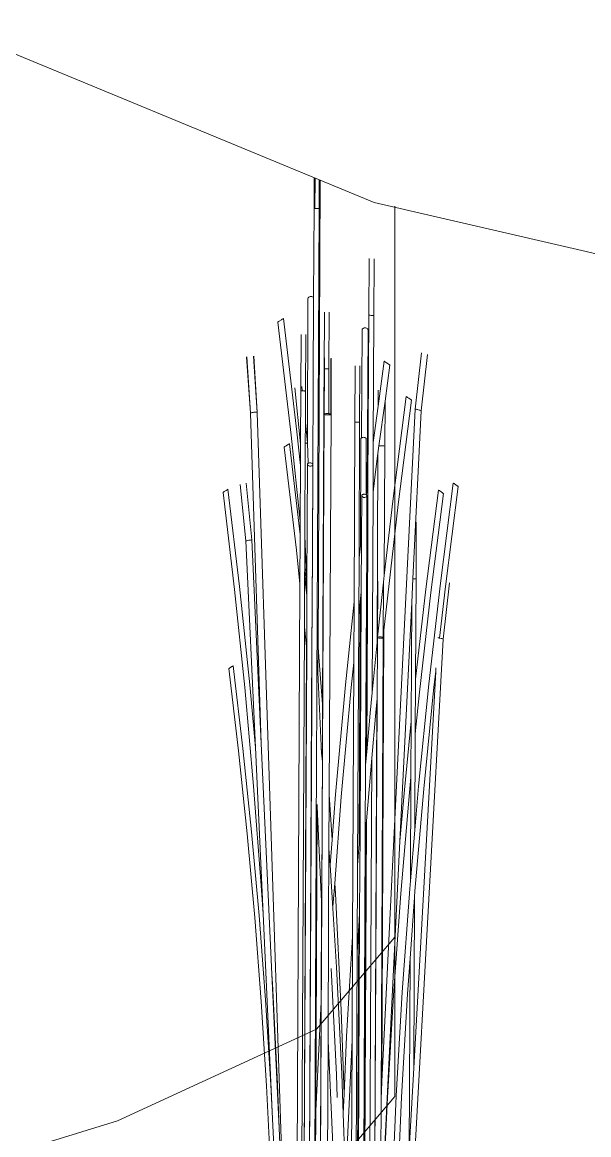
# Model space of a CAD drawing. Header units: inches. Extents: x 249 to 1192, y -18 to 440.
# Drawn here: x 630.374 to 631.298, y 181.661 to 183.476 of the extents above; entities that cross this region are included whole.
import ezdxf

# ---------------------------------------------------------------- set-up
doc = ezdxf.new("R2010")
doc.units = ezdxf.units.IN
doc.header["$MEASUREMENT"] = 0
doc.layers.add('DINDING', color=6, linetype='Continuous', lineweight=0)
doc.layers.add('VEGETASI', color=60, linetype='Continuous', lineweight=0)

# ---------------------------------------------------------------- blocks, each defined once
blk = doc.blocks.new('ampak samping')
for p, q in [((630.8502, 183.2221), (630.85, 183.1718)), ((630.8515, 183.1718), (630.8518, 183.2215)), ((630.8565, 182.4555), (630.8601, 183.2181)), ((630.8586, 183.2187), (630.8583, 183.1716)), ((630.8493, 183.0261), (630.85, 183.1718)), ((630.85, 183.1718), (630.8502, 183.1718)), ((630.8502, 183.1718), (630.8506, 183.1718)), ((630.8506, 183.1718), (630.8512, 183.1718)), ((630.8512, 183.1718), (630.8515, 183.1718)), ((630.8515, 183.1718), (630.8521, 183.1718)), ((630.8542, 183.1717), (630.8521, 183.1718)), ((630.8563, 183.1717), (630.8542, 183.1717)), ((630.8547, 182.3965), (630.8583, 183.1716)), ((630.8563, 183.1717), (630.8571, 183.1716)), ((630.8571, 183.1716), (630.8578, 183.1716)), ((630.8578, 183.1716), (630.8582, 183.1716)), ((630.8582, 183.1716), (630.8583, 183.1716)), ((630.9397, 183.0899), (630.9393, 182.9975)), ((630.948, 183.0896), (630.9476, 182.9973)), ((630.8416, 183.0272), (630.8426, 183.0277)), ((630.8426, 183.0277), (630.8437, 183.028)), ((630.8437, 183.028), (630.845, 183.028)), ((630.845, 183.028), (630.8463, 183.0279)), ((630.8463, 183.0279), (630.8474, 183.0276)), ((630.8474, 183.0276), (630.8484, 183.027)), ((630.8401, 183.0251), (630.8391, 182.7899)), ((630.8401, 183.0251), (630.8403, 183.0259)), ((630.8403, 183.0259), (630.8408, 183.0266)), ((630.8408, 183.0266), (630.8416, 183.0272)), ((630.8474, 182.6105), (630.8493, 183.0261)), ((630.8484, 183.027), (630.8492, 183.0264)), ((630.8492, 183.0264), (630.8493, 183.0261)), ((630.7989, 182.9915), (630.798, 182.9909)), ((630.7989, 182.9915), (630.7997, 182.9919)), ((630.7997, 182.9919), (630.8001, 182.9922)), ((630.8001, 182.9922), (630.8003, 182.9923)), ((630.8222, 182.8075), (630.8003, 182.9923)), ((630.867, 183.0028), (630.8666, 182.9105)), ((630.8748, 183.0026), (630.8744, 182.9102)), ((630.938, 182.7235), (630.9393, 182.9975)), ((630.9393, 182.9975), (630.9394, 182.9975)), ((630.9394, 182.9975), (630.9398, 182.9975)), ((630.9398, 182.9975), (630.9405, 182.9975)), ((630.9405, 182.9975), (630.9413, 182.9975)), ((630.9413, 182.9975), (630.9434, 182.9974)), ((630.9455, 182.9974), (630.9434, 182.9974)), ((630.9455, 182.9974), (630.9464, 182.9973)), ((630.9464, 182.9973), (630.947, 182.9973)), ((630.9466, 182.7902), (630.9476, 182.9973)), ((630.947, 182.9973), (630.9475, 182.9973)), ((630.9475, 182.9973), (630.9476, 182.9973)), ((630.791, 182.9864), (630.7911, 182.9865)), ((630.8128, 182.8019), (630.791, 182.9864)), ((630.7911, 182.9865), (630.7916, 182.9868)), ((630.7916, 182.9868), (630.7923, 182.9873)), ((630.7916, 182.9868), (630.7916, 182.9868)), ((630.7933, 182.9879), (630.7923, 182.9873)), ((630.7923, 182.9873), (630.7923, 182.9873)), ((630.7968, 182.9902), (630.7933, 182.9879)), ((630.798, 182.9909), (630.7968, 182.9902)), ((630.9276, 182.7976), (630.9284, 182.974)), ((630.9284, 182.974), (630.9286, 182.9748)), ((630.9286, 182.9748), (630.9291, 182.9755)), ((630.9291, 182.9755), (630.9299, 182.9762)), ((630.9299, 182.9762), (630.9309, 182.9766)), ((630.9309, 182.9766), (630.932, 182.9769)), ((630.932, 182.9769), (630.9333, 182.977)), ((630.9333, 182.977), (630.9345, 182.9768)), ((630.9345, 182.9768), (630.9357, 182.9765)), ((630.9357, 182.9765), (630.9367, 182.976)), ((630.9367, 182.976), (630.9375, 182.9753)), ((630.9369, 182.7149), (630.9381, 182.9737)), ((630.9375, 182.9753), (630.9379, 182.9745)), ((630.9379, 182.9745), (630.9381, 182.9737)), ((630.8289, 182.9664), (630.8284, 182.8741)), ((630.8365, 182.9662), (630.8361, 182.8739)), ((630.7401, 182.9296), (630.7462, 182.8376)), ((630.7406, 182.9296), (630.7462, 182.8376)), ((630.7512, 182.931), (630.7573, 182.839)), ((630.7517, 182.931), (630.7573, 182.839)), ((630.8665, 182.9266), (630.866, 182.8348)), ((630.867, 182.9281), (630.8669, 182.9105)), ((630.8776, 182.9263), (630.8772, 182.8364)), ((630.8782, 182.9278), (630.8777, 182.8359)), ((630.9546, 182.8494), (630.9645, 182.9225)), ((630.9645, 182.9225), (630.9647, 182.9224)), ((630.9647, 182.9224), (630.9652, 182.9221)), ((630.9652, 182.9221), (630.9659, 182.9216)), ((630.9659, 182.9216), (630.9668, 182.921)), ((630.9692, 182.9195), (630.9668, 182.921)), ((630.9715, 182.9179), (630.9692, 182.9195)), ((631.0253, 182.9361), (631.0152, 182.8446)), ((631.0351, 182.9334), (631.025, 182.8419)), ((630.8662, 182.8351), (630.8666, 182.9105)), ((630.8666, 182.9105), (630.8667, 182.9105)), ((630.8669, 182.9105), (630.8666, 182.8362)), ((630.8667, 182.9105), (630.8669, 182.9105)), ((630.8669, 182.9105), (630.8671, 182.9105)), ((630.8671, 182.9105), (630.8677, 182.9104)), ((630.8677, 182.9104), (630.8685, 182.9104)), ((630.8705, 182.9104), (630.8685, 182.9104)), ((630.8725, 182.9103), (630.8705, 182.9104)), ((630.8725, 182.9103), (630.8733, 182.9103)), ((630.8733, 182.9103), (630.8739, 182.9103)), ((630.8739, 182.9103), (630.8743, 182.9103)), ((630.8741, 182.8371), (630.8744, 182.9102)), ((630.8743, 182.9103), (630.8744, 182.9102)), ((630.9172, 182.9153), (630.9167, 182.823)), ((630.9248, 182.9151), (630.9244, 182.8228)), ((630.9658, 182.8576), (630.9738, 182.9164)), ((630.9715, 182.9179), (630.9724, 182.9173)), ((630.9724, 182.9173), (630.9732, 182.9168)), ((630.9732, 182.9168), (630.9736, 182.9165)), ((630.9736, 182.9165), (630.9738, 182.9164)), ((630.8188, 182.8792), (630.828, 182.7879)), ((630.828, 182.7879), (630.8284, 182.8741)), ((630.8284, 182.8741), (630.8286, 182.8741)), ((630.8286, 182.8741), (630.829, 182.8741)), ((630.829, 182.8741), (630.8296, 182.8741)), ((630.8296, 182.8741), (630.8304, 182.8741)), ((630.8299, 182.8813), (630.8306, 182.8741)), ((630.8304, 182.8741), (630.8306, 182.8741)), ((630.8323, 182.874), (630.8306, 182.8741)), ((630.8342, 182.874), (630.8323, 182.874)), ((630.8342, 182.874), (630.835, 182.8739)), ((630.835, 182.8739), (630.8356, 182.8739)), ((630.8356, 182.8739), (630.836, 182.8739)), ((630.8359, 182.8219), (630.8361, 182.8739)), ((630.836, 182.8739), (630.8361, 182.8739)), ((630.9547, 182.8755), (630.9546, 182.8494)), ((630.9784, 182.6943), (631.0004, 182.8651)), ((631.0004, 182.8651), (631.0005, 182.865)), ((631.0005, 182.865), (631.001, 182.8647)), ((631.001, 182.8647), (631.0016, 182.8642)), ((631.0016, 182.8642), (631.0025, 182.8636)), ((630.9466, 182.7902), (630.9546, 182.8494)), ((630.9559, 182.7846), (630.9658, 182.8576)), ((630.9658, 182.8576), (630.9655, 182.7834)), ((630.987, 182.6887), (631.009, 182.8591)), ((631.0047, 182.8621), (631.0025, 182.8636)), ((631.0068, 182.8606), (631.0047, 182.8621)), ((631.0068, 182.8606), (631.0077, 182.86)), ((631.0077, 182.86), (631.0084, 182.8595)), ((631.0084, 182.8595), (631.0088, 182.8592)), ((631.0088, 182.8592), (631.009, 182.8591)), ((630.7462, 182.8376), (630.7465, 182.8379)), ((630.7465, 182.8379), (630.7471, 182.8382)), ((630.7471, 182.8382), (630.748, 182.8384)), ((630.748, 182.8384), (630.7492, 182.8387)), ((630.7492, 182.8387), (630.7506, 182.839)), ((630.7506, 182.839), (630.752, 182.8392)), ((630.752, 182.8392), (630.7535, 182.8394)), ((630.7535, 182.8394), (630.7548, 182.8394)), ((630.7548, 182.8394), (630.7559, 182.8394)), ((630.7559, 182.8394), (630.7567, 182.8394)), ((630.7567, 182.8394), (630.7572, 182.8392)), ((630.7572, 182.8392), (630.7573, 182.839)), ((630.866, 182.8348), (630.8639, 182.3632)), ((630.864, 182.3615), (630.8662, 182.8351)), ((630.866, 182.8348), (630.8662, 182.8351)), ((630.8666, 182.8362), (630.8668, 182.8365)), ((630.8668, 182.8359), (630.8666, 182.8362)), ((630.8668, 182.8365), (630.8673, 182.8368)), ((630.8673, 182.8356), (630.8668, 182.8359)), ((630.8673, 182.8368), (630.8682, 182.837)), ((630.8682, 182.8353), (630.8673, 182.8356)), ((630.8682, 182.837), (630.8694, 182.8372)), ((630.8694, 182.8351), (630.8682, 182.8353)), ((630.8694, 182.8372), (630.8707, 182.8373)), ((630.8707, 182.835), (630.8694, 182.8351)), ((630.8707, 182.8373), (630.8722, 182.8373)), ((630.8722, 182.8349), (630.8707, 182.835)), ((630.8722, 182.8373), (630.8736, 182.8372)), ((630.8736, 182.8349), (630.8722, 182.8349)), ((630.8736, 182.8372), (630.8741, 182.8371)), ((630.8749, 182.835), (630.8736, 182.8349)), ((630.8741, 182.8371), (630.8749, 182.837)), ((630.8749, 182.837), (630.8761, 182.8368)), ((630.8761, 182.8351), (630.8749, 182.835)), ((630.8761, 182.8368), (630.877, 182.8365)), ((630.877, 182.8353), (630.8761, 182.8351)), ((630.877, 182.8365), (630.8772, 182.8364)), ((630.8775, 182.8356), (630.877, 182.8353)), ((630.8772, 182.8364), (630.8775, 182.8362)), ((630.8775, 182.8362), (630.8777, 182.8359)), ((630.8777, 182.8359), (630.8775, 182.8356)), ((631.025, 182.8419), (631.0113, 182.5677)), ((631.0152, 182.8446), (631.0153, 182.8446)), ((631.0153, 182.8446), (631.0158, 182.8444)), ((631.0158, 182.8444), (631.0166, 182.8442)), ((631.0166, 182.8442), (631.0176, 182.8439)), ((631.0176, 182.8439), (631.0188, 182.8436)), ((631.0188, 182.8436), (631.0213, 182.8429)), ((631.0213, 182.8429), (631.0225, 182.8426)), ((631.0225, 182.8426), (631.0235, 182.8423)), ((631.0235, 182.8423), (631.0243, 182.8421)), ((631.0243, 182.8421), (631.0248, 182.8419)), ((631.0248, 182.8419), (631.025, 182.8419)), ((630.8357, 182.7886), (630.8359, 182.8219)), ((630.8359, 182.8219), (630.8391, 182.7899)), ((630.9154, 182.5298), (630.9167, 182.823)), ((630.9167, 182.823), (630.9169, 182.823)), ((630.9169, 182.823), (630.9173, 182.823)), ((630.9173, 182.823), (630.9179, 182.823)), ((630.9179, 182.823), (630.9187, 182.823)), ((630.9187, 182.823), (630.9206, 182.8229)), ((630.9225, 182.8229), (630.9206, 182.8229)), ((630.9225, 182.8229), (630.9233, 182.8229)), ((630.9233, 182.8229), (630.9239, 182.8228)), ((630.9234, 182.6018), (630.9244, 182.8228)), ((630.9239, 182.8228), (630.9243, 182.8228)), ((630.9243, 182.8228), (630.9244, 182.8228)), ((630.8274, 182.6615), (630.8128, 182.8019)), ((630.8279, 182.7527), (630.8222, 182.8075)), ((630.9257, 182.6213), (630.9265, 182.7958)), ((630.9265, 182.7958), (630.9266, 182.7965)), ((630.9266, 182.7965), (630.9271, 182.7972)), ((630.9271, 182.7972), (630.9276, 182.7976)), ((630.9276, 182.7976), (630.9278, 182.7977)), ((630.9278, 182.7977), (630.9287, 182.7982)), ((630.9287, 182.7982), (630.9297, 182.7984)), ((630.9297, 182.7984), (630.9309, 182.7985)), ((630.9309, 182.7985), (630.932, 182.7983)), ((630.932, 182.7983), (630.933, 182.798)), ((630.933, 182.798), (630.9339, 182.7976)), ((630.9339, 182.7976), (630.9346, 182.797)), ((630.9346, 182.797), (630.935, 182.7963)), ((630.9348, 182.705), (630.9352, 182.7955)), ((630.935, 182.7963), (630.9352, 182.7955)), ((630.8013, 182.7825), (630.8015, 182.7826)), ((630.8212, 182.6146), (630.8013, 182.7825)), ((630.8015, 182.7826), (630.8019, 182.7829)), ((630.8019, 182.7829), (630.8025, 182.7833)), ((630.8025, 182.7833), (630.8026, 182.7833)), ((630.8026, 182.7833), (630.8034, 182.7839)), ((630.8034, 182.7839), (630.8035, 182.7839)), ((630.8045, 182.7846), (630.8035, 182.7839)), ((630.8045, 182.7846), (630.8067, 182.7859)), ((630.8077, 182.7866), (630.8067, 182.7859)), ((630.8077, 182.7866), (630.8085, 182.7871)), ((630.8092, 182.7876), (630.8085, 182.7871)), ((630.8085, 182.7871), (630.8085, 182.7871)), ((630.8092, 182.7876), (630.8096, 182.7878)), ((630.8096, 182.7878), (630.8098, 182.7879)), ((630.8273, 182.6397), (630.8098, 182.7879)), ((630.8279, 182.7527), (630.828, 182.7879)), ((630.835, 182.6374), (630.8357, 182.7886)), ((630.8364, 182.7887), (630.8357, 182.7886)), ((630.8376, 182.7889), (630.8364, 182.7887)), ((630.8384, 182.789), (630.8376, 182.7889)), ((630.8384, 182.789), (630.839, 182.7892)), ((630.839, 182.7892), (630.8391, 182.7892)), ((630.8391, 182.7892), (630.8391, 182.7899)), ((630.8391, 182.7899), (630.8392, 182.7892)), ((630.8391, 182.7892), (630.8392, 182.7892)), ((630.8392, 182.7892), (630.8407, 182.7561)), ((630.9462, 182.7091), (630.9466, 182.7902)), ((630.9543, 182.7722), (630.9559, 182.7846)), ((630.9559, 182.7846), (630.956, 182.7846)), ((630.956, 182.7846), (630.9571, 182.7847)), ((630.9571, 182.7847), (630.9585, 182.7848)), ((630.9585, 182.7848), (630.9599, 182.7848)), ((630.9599, 182.7848), (630.9614, 182.7847)), ((630.9614, 182.7847), (630.9627, 182.7846)), ((630.9627, 182.7846), (630.9639, 182.7844)), ((630.9639, 182.7844), (630.9647, 182.7841)), ((630.9655, 182.7834), (630.9645, 182.5728)), ((630.9647, 182.7841), (630.9653, 182.7838)), ((630.9653, 182.7838), (630.9655, 182.7834)), ((630.8396, 182.7549), (630.84, 182.7556)), ((630.84, 182.7556), (630.8407, 182.7561)), ((630.8407, 182.7561), (630.8416, 182.7565)), ((630.8416, 182.7565), (630.8426, 182.7568)), ((630.8426, 182.7568), (630.8437, 182.7568)), ((630.8437, 182.7568), (630.8448, 182.7567)), ((630.8448, 182.7567), (630.8458, 182.7564)), ((630.8458, 182.7564), (630.8467, 182.7559)), ((630.8467, 182.7559), (630.8474, 182.7554)), ((630.8474, 182.7554), (630.8478, 182.7547)), ((630.9502, 182.7423), (630.9543, 182.7722)), ((630.9543, 182.7722), (630.9529, 182.4635)), ((630.8274, 182.6615), (630.8279, 182.7527)), ((630.8394, 182.7542), (630.8385, 182.5612)), ((630.8394, 182.7542), (630.8396, 182.7549)), ((630.8396, 182.7535), (630.8394, 182.7542)), ((630.84, 182.7529), (630.8396, 182.7535)), ((630.8407, 182.7523), (630.84, 182.7529)), ((630.8416, 182.7518), (630.8407, 182.7523)), ((630.8426, 182.7516), (630.8416, 182.7518)), ((630.8437, 182.7514), (630.8426, 182.7516)), ((630.8448, 182.7515), (630.8437, 182.7514)), ((630.8458, 182.7517), (630.8448, 182.7515)), ((630.8467, 182.7521), (630.8458, 182.7517)), ((630.8474, 182.7527), (630.8467, 182.7521)), ((630.8473, 182.6128), (630.848, 182.754)), ((630.8478, 182.7533), (630.8474, 182.7527)), ((630.8478, 182.7547), (630.848, 182.754)), ((630.848, 182.754), (630.8478, 182.7533)), ((630.9462, 182.7091), (630.9502, 182.7423)), ((630.7296, 182.7215), (630.7388, 182.6294)), ((630.7395, 182.7234), (630.7488, 182.6313)), ((630.9369, 182.7149), (630.938, 182.7235)), ((630.9376, 182.6368), (630.938, 182.7235)), ((631.0561, 182.5605), (631.0771, 182.7238)), ((631.0771, 182.7238), (631.0773, 182.7237)), ((631.0773, 182.7237), (631.0777, 182.7234)), ((631.0777, 182.7234), (631.0783, 182.723)), ((631.0783, 182.723), (631.0792, 182.7224)), ((631.0812, 182.721), (631.0792, 182.7224)), ((631.0833, 182.7195), (631.0812, 182.721)), ((631.0833, 182.7195), (631.0841, 182.7189)), ((631.0841, 182.7189), (631.0848, 182.7185)), ((630.7016, 182.7086), (630.7017, 182.7087)), ((630.7204, 182.55), (630.7016, 182.7086)), ((630.7017, 182.7087), (630.7021, 182.709)), ((630.7021, 182.709), (630.7028, 182.7094)), ((630.7028, 182.7094), (630.7036, 182.7099)), ((630.7036, 182.7099), (630.7046, 182.7105)), ((630.7036, 182.7099), (630.7036, 182.7099)), ((630.7056, 182.7112), (630.7046, 182.7105)), ((630.7046, 182.7105), (630.7046, 182.7105)), ((630.7067, 182.7118), (630.7056, 182.7112)), ((630.7067, 182.7118), (630.7084, 182.713)), ((630.7084, 182.713), (630.7091, 182.7134)), ((630.7091, 182.7134), (630.7095, 182.7136)), ((630.7095, 182.7136), (630.7096, 182.7137)), ((630.7284, 182.5548), (630.7096, 182.7137)), ((630.9274, 182.6355), (630.9277, 182.7032)), ((630.9277, 182.7032), (630.9279, 182.7039)), ((630.9279, 182.7025), (630.9277, 182.7032)), ((630.9279, 182.7039), (630.9283, 182.7045)), ((630.9283, 182.7018), (630.9279, 182.7025)), ((630.9283, 182.7045), (630.929, 182.705)), ((630.929, 182.7012), (630.9283, 182.7018)), ((630.929, 182.705), (630.9299, 182.7054)), ((630.9299, 182.7008), (630.929, 182.7012)), ((630.9299, 182.7054), (630.9309, 182.7057)), ((630.9309, 182.7005), (630.9299, 182.7008)), ((630.9309, 182.7057), (630.932, 182.7057)), ((630.932, 182.7057), (630.9331, 182.7056)), ((630.9331, 182.7056), (630.9341, 182.7053)), ((630.9341, 182.7053), (630.9348, 182.705)), ((630.935, 182.7011), (630.9341, 182.7006)), ((630.9348, 182.705), (630.935, 182.7049)), ((630.935, 182.7049), (630.9357, 182.7043)), ((630.9357, 182.7016), (630.935, 182.7011)), ((630.9357, 182.7043), (630.9369, 182.7149)), ((630.9357, 182.7043), (630.9361, 182.7036)), ((630.9361, 182.7022), (630.9357, 182.7016)), ((630.9359, 182.6226), (630.9363, 182.7029)), ((630.9361, 182.7036), (630.9363, 182.7029)), ((630.9363, 182.7029), (630.9361, 182.7022)), ((630.9447, 182.382), (630.9462, 182.7091)), ((631.0324, 182.5508), (631.0532, 182.7123)), ((631.0406, 182.5454), (631.0613, 182.7066)), ((631.0532, 182.7123), (631.0533, 182.7122)), ((631.0533, 182.7122), (631.0537, 182.7119)), ((631.0537, 182.7119), (631.0544, 182.7115)), ((631.0544, 182.7115), (631.0552, 182.7109)), ((631.0573, 182.7095), (631.0552, 182.7109)), ((631.0593, 182.7081), (631.0573, 182.7095)), ((631.0593, 182.7081), (631.0601, 182.7075)), ((631.0601, 182.7075), (631.0608, 182.707)), ((631.0608, 182.707), (631.0612, 182.7067)), ((631.0612, 182.7067), (631.0613, 182.7066)), ((631.0643, 182.555), (631.0853, 182.7181)), ((631.0848, 182.7185), (631.0852, 182.7182)), ((631.0852, 182.7182), (631.0853, 182.7181)), ((630.932, 182.7003), (630.9309, 182.7005)), ((630.9331, 182.7004), (630.932, 182.7003)), ((630.9341, 182.7006), (630.9331, 182.7004)), ((630.9645, 182.5728), (630.9784, 182.6943)), ((630.9674, 182.5169), (630.987, 182.6887)), ((630.8273, 182.6397), (630.8274, 182.6615)), ((631.0168, 182.6598), (631.0164, 182.5675)), ((630.7388, 182.6294), (630.739, 182.6295)), ((630.739, 182.6295), (630.7395, 182.6295)), ((630.7403, 182.6297), (630.7395, 182.6296)), ((630.7395, 182.6296), (630.7395, 182.6295)), ((630.7413, 182.6299), (630.7403, 182.6297)), ((630.7413, 182.6299), (630.7438, 182.6304)), ((630.7438, 182.6304), (630.7463, 182.6309)), ((630.7473, 182.6311), (630.7463, 182.6309)), ((630.7481, 182.6312), (630.7473, 182.6311)), ((630.7481, 182.6312), (630.7486, 182.6313)), ((630.7486, 182.6313), (630.7488, 182.6313)), ((630.827, 182.5593), (630.8273, 182.6397)), ((630.8348, 182.5874), (630.835, 182.6374)), ((630.835, 182.6374), (630.8385, 182.5612)), ((630.9257, 182.6213), (630.9274, 182.6355)), ((630.927, 182.5459), (630.9274, 182.6355)), ((630.9359, 182.6226), (630.9366, 182.6284)), ((630.9366, 182.6284), (630.9376, 182.6368)), ((630.827, 182.5593), (630.8212, 182.6146)), ((630.8465, 182.4482), (630.8473, 182.6128)), ((630.8466, 182.4463), (630.8474, 182.6105)), ((630.8473, 182.6128), (630.8474, 182.6105)), ((630.9234, 182.6018), (630.9257, 182.6213)), ((630.9229, 182.5074), (630.9234, 182.6018)), ((630.8347, 182.5719), (630.8348, 182.5874)), ((630.838, 182.5514), (630.8348, 182.5874)), ((630.8343, 182.4889), (630.8347, 182.5719)), ((630.838, 182.5405), (630.8347, 182.5719)), ((630.8384, 182.5468), (630.8385, 182.5612)), ((630.9538, 182.5637), (630.9534, 182.4719)), ((630.9587, 182.522), (630.9633, 182.5624)), ((630.9633, 182.5624), (630.9629, 182.4716)), ((630.9633, 182.5624), (630.9645, 182.5728)), ((630.9633, 182.5635), (630.9633, 182.5624)), ((631.0113, 182.5677), (631.0094, 182.5291)), ((631.013, 182.5676), (631.0113, 182.5677)), ((631.0147, 182.5676), (631.013, 182.5676)), ((631.0147, 182.5676), (631.0154, 182.5676)), ((631.0154, 182.5676), (631.0159, 182.5675)), ((631.0156, 182.4038), (631.0164, 182.5675)), ((631.0159, 182.5675), (631.0162, 182.5675)), ((631.0162, 182.5675), (631.0164, 182.5675)), ((631.0372, 182.3955), (631.0561, 182.5605)), ((631.071, 182.561), (631.0608, 182.4694)), ((630.737, 182.3902), (630.7204, 182.55)), ((630.7451, 182.3944), (630.7284, 182.5548)), ((630.838, 182.5405), (630.838, 182.5514)), ((630.8384, 182.5468), (630.838, 182.5514)), ((630.8384, 182.5365), (630.838, 182.5405)), ((630.8384, 182.5365), (630.8384, 182.5468)), ((630.9253, 182.53), (630.927, 182.5459)), ((631.0156, 182.4038), (631.0324, 182.5508)), ((631.022, 182.3829), (631.0406, 182.5454)), ((631.0547, 182.471), (631.0643, 182.555)), ((630.838, 182.4537), (630.8384, 182.5365)), ((630.9012, 182.3947), (630.9154, 182.5298)), ((630.9149, 182.4311), (630.9154, 182.5298)), ((630.9229, 182.5074), (630.9253, 182.53)), ((630.9537, 182.4722), (630.9587, 182.522)), ((631.0085, 182.3355), (631.0094, 182.5291)), ((630.9641, 182.4838), (630.9674, 182.5169)), ((630.8376, 182.4573), (630.8343, 182.4889)), ((630.9629, 182.4716), (630.9641, 182.4838)), ((630.9529, 182.4635), (630.9534, 182.4688)), ((630.9534, 182.4688), (630.9529, 182.372)), ((630.9534, 182.4719), (630.9536, 182.4721)), ((630.9536, 182.4716), (630.9534, 182.4719)), ((630.9534, 182.4719), (630.9534, 182.4688)), ((630.9536, 182.4721), (630.9537, 182.4722)), ((630.954, 182.4714), (630.9536, 182.4716)), ((630.9537, 182.4722), (630.954, 182.4724)), ((630.954, 182.4724), (630.9548, 182.4726)), ((630.9548, 182.4711), (630.954, 182.4714)), ((630.9548, 182.4726), (630.9558, 182.4727)), ((630.9558, 182.4709), (630.9548, 182.4711)), ((630.9558, 182.4727), (630.9569, 182.4728)), ((630.9569, 182.4708), (630.9558, 182.4709)), ((630.9569, 182.4728), (630.9581, 182.4728)), ((630.9581, 182.4707), (630.9569, 182.4708)), ((630.9581, 182.4728), (630.9594, 182.4727)), ((630.9594, 182.4707), (630.9581, 182.4707)), ((630.9594, 182.4727), (630.9605, 182.4726)), ((630.9605, 182.4708), (630.9594, 182.4707)), ((630.9605, 182.4726), (630.9615, 182.4724)), ((630.9615, 182.4709), (630.9605, 182.4708)), ((630.9615, 182.4724), (630.9622, 182.4721)), ((630.9622, 182.4711), (630.9615, 182.4709)), ((630.9622, 182.4721), (630.9627, 182.4719)), ((630.9627, 182.4714), (630.9622, 182.4711)), ((630.9627, 182.4719), (630.9629, 182.4716)), ((630.9629, 182.4716), (630.9627, 182.4714)), ((631.0522, 182.4716), (631.0526, 182.4715)), ((631.0526, 182.4715), (631.0529, 182.4714)), ((631.0529, 182.4714), (631.0535, 182.4713)), ((631.0535, 182.4713), (631.0539, 182.4712)), ((631.0539, 182.4712), (631.0547, 182.471)), ((631.0547, 182.471), (631.055, 182.4709)), ((631.055, 182.4709), (631.0574, 182.4703)), ((631.0574, 182.4703), (631.0585, 182.47)), ((631.0585, 182.47), (631.0595, 182.4698)), ((631.0595, 182.4698), (631.0602, 182.4696)), ((631.0602, 182.4696), (631.0607, 182.4695)), ((631.0607, 182.4695), (631.0608, 182.4694)), ((630.838, 182.4537), (630.8376, 182.4573)), ((630.8461, 182.3653), (630.8465, 182.4482)), ((630.8563, 182.4155), (630.8565, 182.4555)), ((630.8585, 182.4331), (630.8565, 182.4555)), ((630.9447, 182.382), (630.9529, 182.4635)), ((630.8462, 182.3635), (630.8466, 182.4463)), ((630.8639, 182.3632), (630.8585, 182.4331)), ((630.9106, 182.3901), (630.9149, 182.4311)), ((630.7111, 182.4211), (630.7112, 182.4212)), ((630.7112, 182.4212), (630.7115, 182.4214)), ((630.7115, 182.4214), (630.7121, 182.4218)), ((630.7121, 182.4218), (630.7128, 182.4222)), ((630.7128, 182.4222), (630.7136, 182.4227)), ((630.7128, 182.4222), (630.7128, 182.4222)), ((630.7136, 182.4227), (630.7145, 182.4233)), ((630.7136, 182.4227), (630.7136, 182.4227)), ((630.7145, 182.4233), (630.7153, 182.4238)), ((630.7145, 182.4233), (630.7145, 182.4233)), ((630.7153, 182.4238), (630.7154, 182.4238)), ((630.7154, 182.4238), (630.7162, 182.4243)), ((630.7169, 182.4248), (630.7162, 182.4244)), ((630.7162, 182.4243), (630.7162, 182.4244)), ((630.7169, 182.4248), (630.7174, 182.4251)), ((630.7174, 182.4251), (630.7178, 182.4254)), ((630.7178, 182.4254), (630.7179, 182.4254)), ((630.8563, 182.4119), (630.8563, 182.4155)), ((631.0456, 182.3907), (631.0485, 182.4165)), ((631.0489, 182.4226), (631.0485, 182.4165)), ((630.8545, 182.3509), (630.8547, 182.3965)), ((630.9413, 182.3482), (630.9447, 182.382)), ((630.8462, 182.3635), (630.8461, 182.3653)), ((630.864, 182.3615), (630.8639, 182.3632)), ((630.9501, 182.3438), (630.9524, 182.3669)), ((630.9524, 182.3669), (630.9529, 182.372))]:
    blk.add_line(p, q)
at = {"layer": 'DINDING'}
for points in [[(629.8803, 185.8617), (629.8803, 183.9617), (630.2218, 183.4817), (630.948, 183.1817), (632.7467, 182.7657), (635.9659, 182.1317), (639.1078, 181.5317), (646.4328, 180.0667)], [(630.982, 183.1753), (630.982, 181.9832), (630.8541, 181.8332), (630.5295, 181.6832), (630.0424, 181.5332), (629.4998, 181.3832), (628.8626, 181.2332), (628.4298, 181.1421)], [(630.982, 182.9153), (630.982, 181.7232), (630.8541, 181.5732), (630.466, 181.3619), (630.0637, 181.2104), (629.5971, 181.0518), (628.8992, 180.8846), (628.4298, 180.7703)]]:
    blk.add_lwpolyline(points, dxfattribs=at)
at = {"layer": 'VEGETASI'}
for p, q in [((630.7462, 182.8376), (630.764, 182.2991)), ((630.7573, 182.839), (630.804, 181.4305)), ((630.8666, 182.8362), (630.8575, 180.9436)), ((630.8777, 182.8359), (630.8748, 182.2153)), ((631.0152, 182.8446), (630.9607, 181.7478)), ((630.7388, 182.6294), (630.7543, 182.2925)), ((630.7488, 182.6313), (630.764, 182.2991)), ((630.9366, 182.6284), (630.935, 182.2743)), ((630.9359, 182.2854), (630.9376, 182.6368)), ((630.9359, 182.6226), (630.9341, 182.2643)), ((630.82, 181.0807), (630.827, 182.5593)), ((630.927, 182.5459), (630.9251, 182.1566)), ((630.9253, 182.53), (630.9235, 182.1351)), ((631.0094, 182.5291), (630.9901, 182.1398)), ((630.921, 182.1005), (630.9229, 182.5074)), ((630.827, 180.9436), (630.8343, 182.4889)), ((630.9641, 182.4838), (630.9607, 181.7478)), ((630.9629, 182.4716), (630.9593, 181.7187)), ((631.0608, 182.4694), (631.0117, 181.5845)), ((630.8376, 182.4573), (630.8306, 180.9436)), ((630.838, 182.4537), (630.8308, 180.9436)), ((630.9128, 181.9843), (630.9149, 182.4311)), ((630.727, 182.2868), (630.7111, 182.4211)), ((630.7338, 182.2908), (630.7179, 182.4254)), ((630.8563, 182.4155), (630.8624, 182.2837)), ((631.0485, 182.4165), (631.0126, 181.7693)), ((630.7543, 182.2925), (630.7451, 182.3944)), ((630.885, 182.216), (630.9012, 182.3947)), ((631.0152, 182.3147), (631.0156, 182.4038)), ((631.0206, 182.2292), (631.0372, 182.3955)), ((630.7515, 182.2293), (630.737, 182.3902)), ((630.8945, 182.2121), (630.9106, 182.3901)), ((631.0152, 182.3147), (631.022, 182.3829)), ((631.029, 182.225), (631.0456, 182.3907)), ((630.8461, 182.3653), (630.8393, 180.9436)), ((630.8395, 180.9436), (630.8462, 182.3635)), ((630.8636, 182.2691), (630.864, 182.3615)), ((630.9524, 182.3669), (630.9484, 181.5001)), ((630.9529, 182.372), (630.9488, 181.5073)), ((630.8542, 182.2889), (630.8545, 182.3509)), ((630.9359, 182.2854), (630.9413, 182.3482)), ((630.9442, 182.2752), (630.9501, 182.3438)), ((630.9973, 182.2233), (631.0085, 182.3355)), ((631.0081, 182.244), (631.0085, 182.3355)), ((631.0144, 182.1577), (631.0152, 182.3147)), ((630.7411, 182.1515), (630.727, 182.2868)), ((630.748, 182.1551), (630.7338, 182.2908)), ((630.7543, 182.2925), (630.7668, 182.0209)), ((630.764, 182.2991), (630.7813, 181.9226)), ((630.8541, 182.2758), (630.8542, 182.2889)), ((630.8624, 182.2837), (630.8616, 182.2928)), ((630.8628, 182.279), (630.8624, 182.2837)), ((630.935, 182.2743), (630.9359, 182.2854)), ((630.8479, 180.9436), (630.8541, 182.2758)), ((630.8636, 182.2691), (630.8628, 182.279)), ((630.8631, 182.1796), (630.8636, 182.2691)), ((630.9341, 182.2643), (630.935, 182.2743)), ((630.9354, 182.1728), (630.9442, 182.2752)), ((630.9397, 181.3251), (630.9442, 182.2752)), ((630.9335, 182.1478), (630.9341, 182.2643)), ((630.7639, 182.0675), (630.7515, 182.2293)), ((631.0056, 182.2191), (631.0081, 182.244)), ((631.0073, 182.0748), (631.0081, 182.244)), ((631.0144, 182.1577), (631.0206, 182.2292)), ((630.8748, 182.2153), (630.8743, 182.1278)), ((630.8794, 182.1416), (630.8748, 182.2153)), ((630.8794, 182.1416), (630.885, 182.216)), ((630.8838, 182.0708), (630.8945, 182.2121)), ((630.9901, 182.1398), (630.9973, 182.2233)), ((630.9914, 182.0542), (631.0056, 182.2191)), ((631.0146, 182.0582), (631.029, 182.225)), ((630.853, 181.6998), (630.8553, 182.1956)), ((630.8553, 182.1993), (630.8553, 182.1956)), ((630.8553, 182.1956), (630.8624, 182.0412)), ((630.8625, 182.0391), (630.8631, 182.1796)), ((630.9235, 182.1351), (630.9251, 182.1566)), ((630.9244, 182.0215), (630.9251, 182.1566)), ((630.9344, 182.1603), (630.9296, 181.1212)), ((630.9305, 181.1397), (630.9354, 182.1728)), ((630.9335, 182.1478), (630.9344, 182.1603)), ((630.9344, 182.1603), (630.9351, 182.1696)), ((630.9351, 182.1696), (630.9354, 182.1728)), ((631.0073, 182.0748), (631.0144, 182.1577)), ((630.7534, 182.0153), (630.7411, 182.1515)), ((630.7603, 182.0183), (630.748, 182.1551)), ((630.8763, 182.1011), (630.8794, 182.1416)), ((630.9335, 182.1478), (630.9285, 181.0993)), ((630.9901, 182.1398), (630.9582, 181.4971)), ((630.8743, 182.1278), (630.8738, 182.0059)), ((630.8759, 182.1071), (630.8743, 182.1278)), ((630.921, 182.1005), (630.9235, 182.1351)), ((630.8763, 182.1011), (630.8759, 182.1071)), ((630.8807, 182.03), (630.8763, 182.1011)), ((630.9203, 181.9583), (630.921, 182.1005)), ((630.7668, 182.0209), (630.7639, 182.0675)), ((630.8809, 182.0331), (630.8838, 182.0708)), ((630.8848, 182.0543), (630.8838, 182.0708)), ((631.0062, 182.0619), (631.0073, 182.0748)), ((630.8942, 181.8637), (630.8848, 182.0543)), ((630.9794, 181.8884), (630.9914, 182.0542)), ((630.994, 181.8935), (631.0062, 182.0619)), ((631.0067, 181.9484), (631.0139, 182.0483)), ((631.0126, 181.7693), (631.0139, 182.0483)), ((631.0139, 182.0483), (631.0146, 182.0582)), ((630.8624, 182.0412), (630.8616, 181.8774)), ((630.8617, 181.8789), (630.8625, 182.0391)), ((630.8624, 182.0412), (630.8625, 182.0391)), ((630.8807, 182.03), (630.8809, 182.0331)), ((630.8867, 181.9343), (630.8807, 182.03)), ((630.7638, 181.8782), (630.7534, 182.0153)), ((630.7708, 181.8808), (630.7603, 182.0183)), ((630.7668, 182.0209), (630.7822, 181.6869)), ((630.9244, 182.0215), (630.9197, 181.0356)), ((630.9229, 182.0005), (630.9244, 182.0215)), ((630.8738, 182.0059), (630.8728, 181.8138)), ((630.9229, 182.0005), (630.9185, 181.0615)), ((630.9203, 181.9583), (630.9224, 181.9943)), ((630.9224, 181.9943), (630.9229, 182.0005)), ((630.9032, 181.8207), (630.9128, 181.9843)), ((630.912, 181.8152), (630.9128, 181.9843)), ((630.9164, 181.109), (630.9203, 181.9583)), ((631.0025, 181.8905), (631.0067, 181.9484)), ((631.0052, 181.6364), (631.0067, 181.9484)), ((630.7823, 181.9073), (630.7813, 181.9226)), ((630.7813, 181.9226), (630.7929, 181.6713)), ((630.8781, 181.9317), (630.8865, 181.7589)), ((630.8952, 181.7608), (630.8867, 181.9343)), ((630.7903, 181.7434), (630.7823, 181.9073)), ((630.9697, 181.7217), (630.9794, 181.8884)), ((630.9841, 181.7244), (630.994, 181.8935)), ((630.9927, 181.722), (631.0025, 181.8905)), ((630.7725, 181.7405), (630.7638, 181.8782)), ((630.7794, 181.7425), (630.7708, 181.8808)), ((630.8603, 181.8558), (630.8616, 181.8774)), ((630.8607, 181.6501), (630.8617, 181.8789)), ((630.8616, 181.8774), (630.8617, 181.8789)), ((630.853, 181.6998), (630.8603, 181.8558)), ((630.899, 181.7272), (630.8942, 181.8637)), ((630.8728, 181.8138), (630.8687, 180.9436)), ((630.8728, 181.8138), (630.8894, 181.4529)), ((630.899, 181.7272), (630.9032, 181.8207)), ((630.9042, 181.6414), (630.912, 181.8152)), ((630.9094, 181.2604), (630.912, 181.8152)), ((630.8878, 181.7213), (630.8865, 181.7589)), ((630.8976, 181.695), (630.8952, 181.7608)), ((631.0126, 181.7693), (631.0052, 181.6364)), ((630.7792, 181.6022), (630.7725, 181.7405)), ((630.7822, 181.6869), (630.7794, 181.7425)), ((630.7929, 181.6713), (630.7903, 181.7434)), ((630.9607, 181.7478), (630.9593, 181.7187)), ((630.8976, 181.695), (630.899, 181.7272)), ((630.9622, 181.5545), (630.9697, 181.7217)), ((630.9765, 181.5546), (630.9841, 181.7244)), ((630.9851, 181.5528), (630.9927, 181.722)), ((630.9593, 181.7187), (630.9582, 181.4971)), ((630.7862, 181.6038), (630.7822, 181.6869)), ((630.8494, 180.9436), (630.853, 181.6998)), ((630.9014, 181.5868), (630.8976, 181.695)), ((630.7929, 181.6713), (630.804, 181.4305))]:
    blk.add_line(p, q, dxfattribs=at)

msp = doc.modelspace()

# ---------------------------------------------------------------- block references
at = {"layer": 'DINDING'}
msp.add_blockref('ampak samping', (0, 0), dxfattribs=at)

doc.saveas('drawing.dxf')
